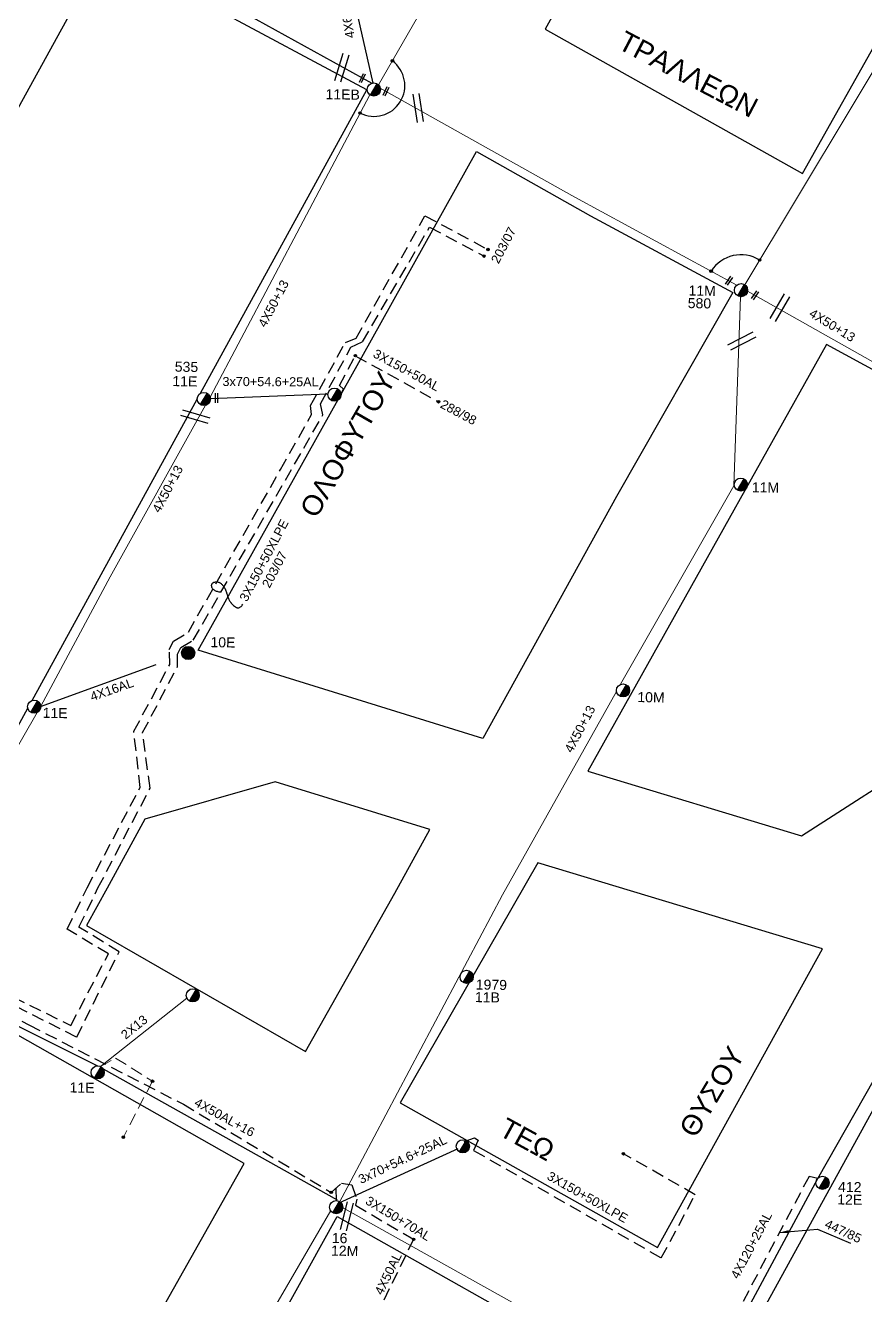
# Model space of a CAD drawing. Header units: millimetres. Extents: x 2875 to 4053, y 1200 to 1741.
# Drawn here: x 3641.3 to 3728, y 1283.3 to 1414.3 of the extents above; entities that cross this region are included whole.
import ezdxf

# ---------------------------------------------------------------- set-up
doc = ezdxf.new("R2010")
doc.units = ezdxf.units.MM
doc.linetypes.add('DASHED', pattern=[19.05, 12.7, -6.35])
doc.layers.add('Άγνωστα', color=7, linetype='Continuous', lineweight=5)
for name, color, linetype in [('Γέφυρες Εναέριου Δικτύου', 7, 'Continuous'), ('Γυμνά εναέρια ΧΤ και ΦΟΠ (3Φ)   4x50+16AL', 7, 'Continuous'), ('Επιγραφές - Σχήματα', 7, 'Continuous'), ('Καλώδια ΧΤ   3x150+50AL', 7, 'DASHED'), ('Καλώδια ΧΤ   3x150+50AL XLPE', 7, 'DASHED'), ('Καλώδια ΧΤ   3x150AL+50CU', 7, 'DASHED'), ('Καλώδια ΧΤ   4x6AL', 7, 'DASHED'), ('Μηχανική τομή', 7, 'Continuous'), ('Στύλος Ξύλινος', 7, 'Continuous'), ('Στύλος Ξύλινος @ 1', 7, 'Continuous'), ('Στύλος ΦΜ', 7, 'Continuous'), ('Στύλος ΦΜ @ 1', 7, 'Continuous'), ('Συνδέσεις', 7, 'Continuous'), ('Συνεστραμμένα ΧΤ   3x70+54.6+25 AL', 7, 'SYN_LINE'), ('Συνεστραμμένα ΧΤ   4x120+25 AL', 7, 'SYN_LINE'), ('Τομή', 7, 'Continuous'), ('Υπόβαθρο ΔΕΗ', 7, 'Continuous'), ('Υπόγεια καλώδια Δικτύου ΧΤ και Παρ. ΧΤ - 3X150+70 AL', 7, 'DASHED'), ('Υπόγεια καλώδια Παροχών ΧΤ   4x16AL', 7, 'DASHED'), ('Υπόγεια καλώδια Παροχών ΧΤ   4x50AL', 7, 'DASHED')]:
    doc.layers.add(name, color=color, linetype=linetype)
doc.styles.get("Standard").update_dxf_attribs({"font": 'ARIAL.TTF'})
doc.linetypes.add('SYN_LINE', pattern='A,0.5,-0.0001,["/\\/\\/\\/",Standard,S=0.1,R=0,X=0,Y=-0.05],-0.25', length=0.7501)
doc.dimstyles.new('ISO-25', dxfattribs={"dimtxt": 2.5, "dimasz": 1, "dimexe": 1.25, "dimexo": 0.625, "dimtad": 1, "dimtxsty": 'Standard', "dimcen": 2.5, "dimadec": 0, "dimazin": 0, "dimtfac": 1, "dimtmove": 0, "dimatfit": 3, "dimfxl": 1.25, "dimarcsym": 0})

# ---------------------------------------------------------------- blocks, each defined once
blk = doc.blocks.new('_ΣΥΝΔΕΣΗ')
at = {"layer": 'Συνδέσεις', "linetype": 'SYN_LINE', "ltscale": 40}
blk.add_hatch(color=256, dxfattribs=at).paths.add_polyline_path([(0.5, -0.01, 1), (-0.5, -0.01, 1)])
at = {"layer": 'Συνδέσεις'}
blk.add_circle((0, -0.01), 0.5, dxfattribs=at)
blk = doc.blocks.new('ΥΠΑΡΧΩΝ ΤΣΙΜΕΝΤΕΝΙΟΣ ΣΤΥΛΟΣ')
at = {"layer": 'Στύλος ΦΜ'}
blk.add_hatch(color=256, dxfattribs=at).paths.add_polyline_path([(-1.29, -2.28, 0.574793), (2.62, 0, 0.268822), (1.3, 2.27)])
blk.add_line((-1.29, -2.28), (1.3, 2.27), dxfattribs=at)
blk.add_circle((0, 0), 2.62, dxfattribs=at)
at = {"layer": 'Στύλος ΦΜ', "flags": 4}
for tag, p in [('ΑΡΙΘΜΟΣ', (-4.68, 8.05)), ('ΤΥΠΟΣ', (-4.91, 3.03))]:
    blk.add_attdef(tag, p, '', height=4, dxfattribs=at)
blk = doc.blocks.new('ΤΟΜΗ')
at = {"layer": 'Τομή', "ltscale": 40}
for p, q in [((-5.68, 0), (5.68, 0)), ((5.68, -2.33), (-5.68, -2.33))]:
    blk.add_line(p, q, dxfattribs=at)
blk = doc.blocks.new('ΥΠΑΡΧΩΝ ΞΥΛΙΝΟΣ ΣΤΥΛΟΣ')
at = {"layer": 'Στύλος Ξύλινος'}
h = blk.add_hatch(color=7, dxfattribs=at)
h.paths.add_polyline_path([(-2.62, 0, 0.270008), (-1.29, -2.28), (1.3, 2.27, 0.576266)])
h.paths.add_polyline_path([(-1.29, -2.28, 0.574793), (2.62, 0, 0.268822), (1.3, 2.27)])
at = {"layer": 'Στύλος Ξύλινος', "color": 7}
blk.add_line((-1.29, -2.28), (1.3, 2.27), dxfattribs=at)
blk.add_circle((0, 0), 2.62, dxfattribs=at)
at = {"layer": 'Στύλος Ξύλινος', "flags": 4}
for tag, p in [('ΑΡΙΘΜΟΣ', (-4.91, 8.6)), ('ΤΥΠΟΣ', (-4.85, 3.39))]:
    blk.add_attdef(tag, p, '', height=4, dxfattribs=at)
blk = doc.blocks.new('ΜΗΧΑΝΙΚΗ ΤΟΜΗ')
at = {"layer": 'Μηχανική τομή', "ltscale": 40}
for p, q in [((-1.89, 0.78), (1.89, 0.78)), ((1.89, 0), (-1.89, 0))]:
    blk.add_line(p, q, dxfattribs=at)

msp = doc.modelspace()

# ---------------------------------------------------------------- linework, layer by layer
at = {"layer": 'Άγνωστα', "color": 2}
for points in [[(3677.738, 1408.127), (3687.923, 1425.822)], [(3676.827, 1407.126), (3669.949, 1394.086), (3660.351, 1375.94)]]:
    msp.add_lwpolyline(points, dxfattribs=at)
at = {"layer": 'Άγνωστα', "color": 85}
for points in [[(3715.544, 1387.512), (3731.94, 1414.824)], [(3677.911, 1407.813), (3697.99, 1396.561), (3714.722, 1387.484)]]:
    msp.add_lwpolyline(points, dxfattribs=at)
at = {"layer": 'Άγνωστα', "color": 1}
for points in [[(3702.723, 1346.314), (3714.42, 1366.777), (3715.101, 1386.283)], [(3673.68, 1292.825), (3690.53, 1324.592), (3702.302, 1345.572)], [(3673.96, 1292.377), (3709.729, 1272.398)]]:
    msp.add_lwpolyline(points, dxfattribs=at)
at = {"layer": 'Άγνωστα', "color": 173}
msp.add_lwpolyline([(3715.824, 1386.875), (3729.32, 1379.246), (3730.837, 1379.054), (3750.379, 1367.655)], dxfattribs=at)
at = {"layer": 'Άγνωστα', "color": 27}
for points in [[(3659.886, 1375.088), (3650.051, 1357.39), (3642.88, 1344.051)], [(3642.518, 1343.404), (3632.246, 1325.589)]]:
    msp.add_lwpolyline(points, dxfattribs=at)
at = {"layer": 'Άγνωστα', "color": 133}
for points in [[(3649.027, 1306.908), (3657.95, 1313.938)], [(3662.818, 1274.823), (3672.827, 1292.038)]]:
    msp.add_lwpolyline(points, dxfattribs=at)
at = {"layer": 'Άγνωστα', "color": 133, "linetype": 'DASHED', "ltscale": 0.1}
msp.add_lwpolyline([(3649.043, 1306.9), (3650.607, 1307.765), (3654.409, 1305.377), (3651.405, 1299.606)], dxfattribs=at)
at = {"layer": 'Γέφυρες Εναέριου Δικτύου'}
for centre, radius, start, end in [((3677.273, 1408.062), 3.178, 242.94461, 53.38505), ((3715.152, 1386.958), 3.657, 58.22788, 147.48985)]:
    msp.add_arc(centre, radius, start, end, dxfattribs=at)
at = {"layer": 'Γυμνά εναέρια ΧΤ και ΦΟΠ (3Φ)   4x50+16AL', "color": 30}
msp.add_lwpolyline([(3641.48, 1427.931), (3651.116, 1422.652), (3677.039, 1408.298)], dxfattribs=at)
at = {"layer": 'Γυμνά εναέρια ΧΤ και ΦΟΠ (3Φ)   4x50+16AL', "color": 1, "linetype": 'DASHED', "ltscale": 0.1}
msp.add_lwpolyline([(3592.421, 1310.798), (3587.386, 1313.445), (3594.3, 1326.238), (3599.219, 1334.565), (3616.463, 1325.859), (3628.177, 1319.812), (3628.895, 1318.948), (3629.05, 1317.653), (3641.661, 1311.184), (3657.598, 1303), (3672.85, 1293.913), (3672.85, 1293.913)], dxfattribs=at)
at = {"layer": 'Γυμνά εναέρια ΧΤ και ΦΟΠ (3Φ)   4x50+16AL', "color": 133}
for points in [[(3627.924, 1317.129), (3640.699, 1310.974), (3648.732, 1306.966)], [(3649.326, 1306.648), (3673.473, 1293.136)]]:
    msp.add_lwpolyline(points, dxfattribs=at)
at = {"layer": 'Επιγραφές - Σχήματα'}
msp.add_lwpolyline([(3661.468, 1355.81), (3661.378, 1355.817), (3661.287, 1355.829), (3661.197, 1355.847), (3661.108, 1355.87), (3661.022, 1355.898), (3660.941, 1355.931), (3660.865, 1355.968), (3660.797, 1356.009), (3660.736, 1356.055), (3660.684, 1356.103), (3660.639, 1356.154), (3660.602, 1356.207), (3660.572, 1356.26), (3660.548, 1356.312), (3660.53, 1356.364), (3660.519, 1356.413), (3660.513, 1356.459), (3660.512, 1356.503), (3660.515, 1356.543), (3660.522, 1356.581), (3660.532, 1356.616), (3660.546, 1356.649), (3660.561, 1356.679), (3660.578, 1356.706), (3660.596, 1356.731), (3660.615, 1356.754), (3660.636, 1356.774), (3660.659, 1356.793), (3660.685, 1356.809), (3660.713, 1356.824), (3660.744, 1356.836), (3660.778, 1356.847), (3660.816, 1356.856), (3660.857, 1356.863), (3660.901, 1356.869), (3660.946, 1356.873), (3660.993, 1356.874), (3661.04, 1356.874), (3661.087, 1356.871), (3661.133, 1356.866), (3661.178, 1356.859), (3661.222, 1356.849), (3661.265, 1356.835), (3661.308, 1356.817), (3661.352, 1356.794), (3661.397, 1356.767), (3661.442, 1356.733), (3661.489, 1356.693), (3661.538, 1356.647), (3661.588, 1356.595), (3661.639, 1356.538), (3661.688, 1356.479), (3661.735, 1356.418), (3661.78, 1356.356), (3661.822, 1356.296), (3661.858, 1356.237), (3661.89, 1356.182), (3661.916, 1356.13), (3661.939, 1356.081), (3661.958, 1356.033), (3661.975, 1355.988), (3661.991, 1355.943), (3662.005, 1355.899), (3662.019, 1355.855), (3662.033, 1355.812), (3662.048, 1355.767), (3662.063, 1355.723), (3662.078, 1355.679), (3662.093, 1355.635), (3662.108, 1355.591), (3662.123, 1355.546), (3662.137, 1355.503), (3662.151, 1355.459), (3662.165, 1355.415), (3662.179, 1355.372), (3662.194, 1355.327), (3662.209, 1355.282), (3662.226, 1355.237), (3662.244, 1355.19), (3662.264, 1355.141), (3662.287, 1355.091), (3662.312, 1355.04), (3662.338, 1354.989), (3662.366, 1354.938), (3662.394, 1354.887), (3662.424, 1354.838), (3662.454, 1354.791), (3662.484, 1354.747), (3662.514, 1354.706), (3662.544, 1354.667), (3662.573, 1354.631), (3662.603, 1354.598), (3662.632, 1354.566), (3662.662, 1354.536), (3662.691, 1354.507), (3662.72, 1354.48), (3662.75, 1354.453), (3662.779, 1354.427), (3662.808, 1354.403), (3662.838, 1354.378), (3662.868, 1354.355), (3662.899, 1354.333), (3662.929, 1354.312), (3662.961, 1354.292), (3662.993, 1354.273), (3663.025, 1354.255), (3663.06, 1354.24), (3663.096, 1354.227), (3663.135, 1354.217), (3663.176, 1354.211), (3663.221, 1354.208), (3663.269, 1354.21), (3663.322, 1354.217), (3663.377, 1354.232), (3663.435, 1354.256), (3663.495, 1354.291), (3663.554, 1354.34), (3663.613, 1354.404), (3663.67, 1354.487), (3663.725, 1354.59)], dxfattribs=at)
at = {"layer": 'Επιγραφές - Σχήματα', "color": 1}
msp.add_lwpolyline([(3673.341, 1294.374), (3673.376, 1292.999)], dxfattribs=at)
at = {"layer": 'Καλώδια ΧΤ   3x150+50AL', "color": 2, "ltscale": 0.1}
msp.add_lwpolyline([(3673.859, 1376.31), (3673.888, 1376.307), (3674.117, 1376.757), (3673.703, 1377.118), (3675.342, 1380.204), (3683.921, 1375.445)], dxfattribs=at)
at = {"layer": 'Καλώδια ΧΤ   3x150+50AL', "color": 233, "ltscale": 0.1, "true_color": 0xd2798f}
msp.add_lwpolyline([(3590.441, 1308.516), (3589.509, 1308.775), (3581.425, 1313.245), (3589.051, 1326.328), (3595.773, 1338.141), (3619.97, 1325.799), (3631.474, 1319.917), (3627.756, 1313.239), (3635.198, 1309.271), (3638.301, 1314.896), (3645.968, 1311.133), (3649.863, 1318.506), (3645.611, 1321.054), (3647.661, 1325.325), (3653.135, 1335.668), (3652.483, 1341.471), (3656.196, 1348.366)], dxfattribs=at)
at = {"layer": 'Καλώδια ΧΤ   3x150+50AL XLPE', "color": 233, "ltscale": 0.1, "true_color": 0xd2798f}
msp.add_lwpolyline([(3656.196, 1348.366), (3656.144, 1349.918), (3656.588, 1350.747), (3658.122, 1351.707), (3667.618, 1368.466), (3670.83, 1374.143), (3670.72, 1375.063), (3674.32, 1381.58), (3675.434, 1381.999), (3682.525, 1394.647), (3689.03, 1391.15)], dxfattribs=at)
at = {"layer": 'Καλώδια ΧΤ   3x150+50AL XLPE', "color": 233, "linetype": 'DASHED', "ltscale": 0.1, "true_color": 0xd2798f}
msp.add_lwpolyline([(3638.599, 1313.961), (3646.585, 1309.93), (3650.968, 1318.725), (3646.821, 1321.278), (3648.783, 1325.306), (3654.164, 1335.613), (3653.386, 1341.332), (3657.005, 1348.153), (3656.993, 1349.429), (3657.34, 1350.118), (3658.619, 1350.859), (3671.995, 1374.102), (3671.755, 1375.238), (3674.886, 1381.093), (3676.083, 1381.647), (3682.996, 1393.463), (3688.622, 1390.469)], dxfattribs=at)
at = {"layer": 'Καλώδια ΧΤ   3x150+50AL XLPE', "color": 1, "linetype": 'DASHED', "ltscale": 0.1}
msp.add_lwpolyline([(3686.569, 1299.155), (3687.654, 1299.552), (3688.004, 1299.3), (3687.555, 1298.23), (3706.92, 1287.156), (3710.422, 1293.674), (3703.003, 1297.898)], dxfattribs=at)
at = {"layer": 'Καλώδια ΧΤ   3x150AL+50CU', "color": 27, "ltscale": 0.1}
msp.add_lwpolyline([(3723.063, 1295.336), (3722.167, 1295.56), (3715.201, 1282.354), (3732.705, 1272.665), (3733.319, 1271.411), (3734.31, 1270.419), (3735.771, 1270.297), (3736.236, 1270.841)], dxfattribs=at)
at = {"layer": 'Καλώδια ΧΤ   4x6AL', "color": 30, "linetype": 'Continuous', "ltscale": 0.1}
msp.add_lwpolyline([(3677.167, 1408.327), (3673.905, 1422.762)], dxfattribs=at)
at = {"layer": 'Συνεστραμμένα ΧΤ   3x70+54.6+25 AL', "color": 2, "linetype": 'SYN_LINE', "ltscale": 10}
msp.add_lwpolyline([(3660.378, 1375.804), (3672.519, 1376.281), (3672.519, 1376.281)], dxfattribs=at)
at = {"layer": 'Συνεστραμμένα ΧΤ   3x70+54.6+25 AL', "color": 1, "ltscale": 10}
msp.add_lwpolyline([(3673.68, 1292.825), (3685.95, 1298.421)], dxfattribs=at)
at = {"layer": 'Συνεστραμμένα ΧΤ   4x120+25 AL', "color": 27, "linetype": 'SYN_LINE', "ltscale": 10}
msp.add_lwpolyline([(3710.688, 1272.317), (3723.063, 1295.336), (3734.625, 1315.649), (3735.606, 1323.821), (3738.1, 1342.912)], dxfattribs=at)
at = {"layer": 'Υπόβαθρο ΔΕΗ'}
for points in [[(3748.53, 1488.297), (3739.037, 1493.636), (3718.925, 1457.293), (3708.327, 1437.995), (3694.922, 1413.869), (3721.486, 1399.01), (3730.12, 1414.314), (3741.503, 1433.428), (3754.807, 1456.679), (3767.21, 1477.79), (3748.967, 1488.051)], [(3659.364, 1376.328), (3676.527, 1407.621), (3649.54, 1422.102), (3605.738, 1342.627), (3632.878, 1328.039), (3641.545, 1343.841)], [(3641.987, 1344.647), (3659.026, 1375.712)], [(3679.981, 1303.14), (3706.538, 1288.217), (3723.556, 1319.013), (3694.177, 1327.899), (3679.981, 1303.14)], [(3765.407, 1255.375), (3717.584, 1282.041), (3735.66, 1314.947), (3782.52, 1286.461), (3765.407, 1255.375)], [(3618.875, 1217.215), (3663.873, 1296.889), (3638.162, 1311.443), (3593.336, 1230.744), (3618.875, 1217.215)], [(3630.6, 1214.162), (3673.473, 1291.434), (3699.925, 1276.497), (3662.557, 1213.942)]]:
    msp.add_lwpolyline(points, dxfattribs=at)
for points in [[(3687.854, 1401.278), (3699.617, 1394.624), (3714.296, 1386.731), (3702.292, 1365.671), (3688.509, 1340.709), (3659.107, 1349.826), (3677.002, 1381.852)], [(3749.842, 1367.312), (3723.985, 1381.374), (3699.353, 1337.342), (3721.407, 1330.692), (3734.569, 1339.131)], [(3679.435, 1324.782), (3683.031, 1331.341), (3667.065, 1336.269), (3653.611, 1332.396), (3649.74, 1325.29), (3647.6, 1321.451), (3670.187, 1308.455)]]:
    msp.add_lwpolyline(points, close=True, dxfattribs=at)
at = {"layer": 'Υπόγεια καλώδια Δικτύου ΧΤ και Παρ. ΧΤ - 3X150+70 AL', "color": 1, "ltscale": 0.1}
msp.add_lwpolyline([(3672.85, 1293.913), (3673.924, 1294.847), (3674.98, 1294.673), (3675.484, 1293.198), (3675.353, 1292.588), (3681.362, 1289.076)], dxfattribs=at)
at = {"layer": 'Υπόγεια καλώδια Παροχών ΧΤ   4x16AL', "color": 27}
msp.add_lwpolyline([(3642.862, 1344.019), (3658.096, 1349.546)], dxfattribs=at)
at = {"layer": 'Υπόγεια καλώδια Παροχών ΧΤ   4x50AL', "color": 1, "ltscale": 0.1}
msp.add_lwpolyline([(3681.362, 1289.076), (3678.077, 1282.389)], dxfattribs=at)

# ---------------------------------------------------------------- block references
at = {"layer": 'Μηχανική τομή'}
for p, xscale, yscale, zscale, rotation in [((3676.151, 1408.789), 0.2590415103701287, 0.2590415103701287, 0.2590415103701287, 65.35987703305835), ((3678.6, 1407.427), 0.2590415103701287, 0.2590415103701287, 0.2590415103701287, 65.35987703305835), ((3713.993, 1387.879), 0.2590415103700354, 0.2590415103700354, 0.2590415103700354, 56.30913265291139), ((3716.681, 1386.388), 0.2590415103701695, 0.2590415103701695, 0.2590415103701695, 56.52122770588505), ((3661.115, 1375.836), 0.2590415103701523, 0.2590415103701523, 0.2590415103701523, 90.5703113056846)]:
    msp.add_blockref('ΜΗΧΑΝΙΚΗ ΤΟΜΗ', p, dxfattribs=dict(at, xscale=xscale, yscale=yscale, zscale=zscale, rotation=rotation))
at = {"layer": 'Στύλος Ξύλινος @ 1', "ltscale": 40}
ref = msp.add_blockref('ΥΠΑΡΧΩΝ ΞΥΛΙΝΟΣ ΣΤΥΛΟΣ', (3658.095, 1349.547), dxfattribs=dict(at, xscale=0.2590415103700448, yscale=0.2590415103700448, zscale=0.2590415103700448, rotation=359.0199368875902))
ref.add_attrib('ΤΥΠΟΣ', '10E', (3660.382, 1350.146), dxfattribs={"layer": 'Στύλος Ξύλινος', "height": 1.0362, "rotation": 359.01994, "flags": 4})
at = {"layer": 'Στύλος ΦΜ @ 1', "ltscale": 40}
ref = msp.add_blockref('ΥΠΑΡΧΩΝ ΤΣΙΜΕΝΤΕΝΙΟΣ ΣΤΥΛΟΣ', (3677.252, 1407.654), dxfattribs=dict(at, xscale=0.2590415103700448, yscale=0.2590415103700448, zscale=0.2590415103700448, rotation=359.0199368875902))
ref.add_attrib('ΤΥΠΟΣ', '11EB', (3672.263, 1406.664), dxfattribs={"layer": 'Στύλος ΦΜ', "height": 1.0362, "rotation": 359.01994, "flags": 4})
ref = msp.add_blockref('ΥΠΑΡΧΩΝ ΤΣΙΜΕΝΤΕΝΙΟΣ ΣΤΥΛΟΣ', (3715.151, 1386.959), dxfattribs=dict(at, xscale=0.2590415103700448, yscale=0.2590415103700448, zscale=0.2590415103700448, rotation=359.0199368875902))
ref.add_attrib('ΤΥΠΟΣ', '580', (3709.643, 1385.116), dxfattribs={"layer": 'Στύλος ΦΜ', "height": 1.0362, "rotation": 359.01994, "flags": 4})
ref.add_attrib('ΑΡΙΘΜΟΣ', '11M', (3709.726, 1386.417), dxfattribs={"layer": 'Στύλος ΦΜ', "height": 1.0362, "rotation": 359.01994, "flags": 4})
ref = msp.add_blockref('ΥΠΑΡΧΩΝ ΤΣΙΜΕΝΤΕΝΙΟΣ ΣΤΥΛΟΣ', (3659.703, 1375.741), dxfattribs=dict(at, xscale=0.2590415103700448, yscale=0.2590415103700448, zscale=0.2590415103700448, rotation=359.0199368875902))
ref.add_attrib('ΤΥΠΟΣ', '11E', (3656.451, 1377.07), dxfattribs={"layer": 'Στύλος ΦΜ', "height": 1.0362, "rotation": 359.01994, "flags": 4})
ref.add_attrib('ΑΡΙΘΜΟΣ', '535', (3656.701, 1378.559), dxfattribs={"layer": 'Στύλος ΦΜ', "height": 1.0362, "rotation": 359.01994, "flags": 4})
at = {"layer": 'Στύλος ΦΜ @ 1', "ltscale": 40, "xscale": 0.2590415103700448, "yscale": 0.2590415103700448, "zscale": 0.2590415103700448, "rotation": 359.0199368875902}
for p in [(3673.191, 1376.191), (3658.562, 1314.231), (3686.435, 1298.662)]:
    msp.add_blockref('ΥΠΑΡΧΩΝ ΤΣΙΜΕΝΤΕΝΙΟΣ ΣΤΥΛΟΣ', p, dxfattribs=at)
at = {"layer": 'Στύλος ΦΜ @ 1', "ltscale": 40}
ref = msp.add_blockref('ΥΠΑΡΧΩΝ ΤΣΙΜΕΝΤΕΝΙΟΣ ΣΤΥΛΟΣ', (3715.123, 1366.911), dxfattribs=dict(at, xscale=0.2590415103700448, yscale=0.2590415103700448, zscale=0.2590415103700448, rotation=359.0199368875902))
ref.add_attrib('ΤΥΠΟΣ', '11M', (3716.261, 1366.124), dxfattribs={"layer": 'Στύλος ΦΜ', "height": 1.0362, "rotation": 359.01994, "flags": 4})
ref = msp.add_blockref('ΥΠΑΡΧΩΝ ΤΣΙΜΕΝΤΕΝΙΟΣ ΣΤΥΛΟΣ', (3702.971, 1345.684), dxfattribs=dict(at, xscale=0.2590415103700448, yscale=0.2590415103700448, zscale=0.2590415103700448, rotation=359.0199368875902))
ref.add_attrib('ΤΥΠΟΣ', '10M', (3704.443, 1344.48), dxfattribs={"layer": 'Στύλος ΦΜ', "height": 1.0362, "rotation": 359.01994, "flags": 4})
ref = msp.add_blockref('ΥΠΑΡΧΩΝ ΤΣΙΜΕΝΤΕΝΙΟΣ ΣΤΥΛΟΣ', (3642.203, 1344.004), dxfattribs=dict(at, xscale=0.2590415103700448, yscale=0.2590415103700448, zscale=0.2590415103700448, rotation=359.0199368875902))
ref.add_attrib('ΤΥΠΟΣ', '11E', (3643.064, 1342.858), dxfattribs={"layer": 'Στύλος ΦΜ', "height": 1.0362, "rotation": 359.01994, "flags": 4})
ref = msp.add_blockref('ΥΠΑΡΧΩΝ ΤΣΙΜΕΝΤΕΝΙΟΣ ΣΤΥΛΟΣ', (3686.83, 1316.135), dxfattribs=dict(at, xscale=0.2590415103700448, yscale=0.2590415103700448, zscale=0.2590415103700448, rotation=359.0199368875902))
ref.add_attrib('ΤΥΠΟΣ', '11B', (3687.68, 1313.536), dxfattribs={"layer": 'Στύλος ΦΜ', "height": 1.0362, "rotation": 359.01994, "flags": 4})
ref.add_attrib('ΑΡΙΘΜΟΣ', '1979', (3687.764, 1314.837), dxfattribs={"layer": 'Στύλος ΦΜ', "height": 1.0362, "rotation": 359.01994, "flags": 4})
ref = msp.add_blockref('ΥΠΑΡΧΩΝ ΤΣΙΜΕΝΤΕΝΙΟΣ ΣΤΥΛΟΣ', (3648.751, 1306.288), dxfattribs=dict(at, xscale=0.2590415103700448, yscale=0.2590415103700448, zscale=0.2590415103700448, rotation=359.0199368875902))
ref.add_attrib('ΤΥΠΟΣ', '11E', (3645.845, 1304.219), dxfattribs={"layer": 'Στύλος ΦΜ', "height": 1.0362, "rotation": 359.01994, "flags": 4})
ref = msp.add_blockref('ΥΠΑΡΧΩΝ ΤΣΙΜΕΝΤΕΝΙΟΣ ΣΤΥΛΟΣ', (3723.558, 1294.893), dxfattribs=dict(at, xscale=0.2590415103700448, yscale=0.2590415103700448, zscale=0.2590415103700448, rotation=359.0199368875902))
ref.add_attrib('ΤΥΠΟΣ', '12E', (3725.076, 1292.669), dxfattribs={"layer": 'Στύλος ΦΜ', "height": 1.0362, "rotation": 359.01994, "flags": 4})
ref.add_attrib('ΑΡΙΘΜΟΣ', '412', (3725.16, 1293.97), dxfattribs={"layer": 'Στύλος ΦΜ', "height": 1.0362, "rotation": 359.01994, "flags": 4})
ref = msp.add_blockref('ΥΠΑΡΧΩΝ ΤΣΙΜΕΝΤΕΝΙΟΣ ΣΤΥΛΟΣ', (3673.369, 1292.382), dxfattribs=dict(at, xscale=0.2590415103700448, yscale=0.2590415103700448, zscale=0.2590415103700448, rotation=359.0199368875902))
ref.add_attrib('ΤΥΠΟΣ', '12M', (3672.826, 1287.391), dxfattribs={"layer": 'Στύλος ΦΜ', "height": 1.0362, "rotation": 359.01994, "flags": 4})
ref.add_attrib('ΑΡΙΘΜΟΣ', '16', (3672.909, 1288.692), dxfattribs={"layer": 'Στύλος ΦΜ', "height": 1.0362, "rotation": 359.01994, "flags": 4})
at = {"layer": 'Συνδέσεις', "xscale": 0.2590415103700448, "yscale": 0.2590415103700448, "zscale": 0.2590415103700448, "rotation": 359.0199368875902}
for p in [(3679.17, 1410.617), (3675.829, 1405.235), (3689.034, 1391.162), (3688.626, 1390.481), (3717.079, 1390.07), (3712.07, 1388.926), (3675.345, 1380.216), (3683.924, 1375.457), (3654.409, 1305.377), (3651.405, 1299.606), (3703.003, 1297.898), (3672.85, 1293.913), (3681.362, 1289.076)]:
    msp.add_blockref('_ΣΥΝΔΕΣΗ', p, dxfattribs=at)
at = {"layer": 'Τομή'}
for p, xscale, yscale, zscale, rotation in [((3673.654, 1409.984), 0.2590415103699749, 0.2590415103699749, 0.2590415103699749, 73.15522111867608), ((3682.121, 1405.801), 0.2590415103701039, 0.2590415103701039, 0.2590415103701039, 278.7077366882218), ((3718.898, 1385.309), 0.2590415103700743, 0.2590415103700743, 0.2590415103700743, 60.04087714473118), ((3715.103, 1381.994), 0.2590415103700566, 0.2590415103700566, 0.2590415103700566, 27.24328147618451), ((3658.902, 1374.21), 0.2590415103700454, 0.2590415103700454, 0.2590415103700454, 343.9542410069433), ((3674.765, 1291.371), 0.2590415103700634, 0.2590415103700634, 0.2590415103700634, 255.8437105479715)]:
    msp.add_blockref('ΤΟΜΗ', p, dxfattribs=dict(at, xscale=xscale, yscale=yscale, zscale=zscale, rotation=rotation))

# ---------------------------------------------------------------- texts
at = {"layer": 'Άγνωστα', "color": 7, "char_height": 0.9325, "width": 87.23055, "attachment_point": 1}
for s, insert, rotation in [('4X50+13', (3665.253, 1383.48), 62.2504), ('4X50+13', (3722.573, 1385.115), 328.54955), ('4X50+13', (3654.328, 1364.356), 62.2504), ('4X50+13', (3696.881, 1339.597), 62.2504), ('2X13', (3651.048, 1310.369), 38.95444)]:
    msp.add_mtext(s, dxfattribs=dict(at, insert=insert, rotation=rotation))
at = {"layer": 'Γυμνά εναέρια ΧΤ και ΦΟΠ (3Φ)   4x50+16AL', "color": 7, "insert": (3659.082, 1303.712), "char_height": 0.9325, "width": 87.23055, "attachment_point": 1, "rotation": 331.26129}
msp.add_mtext('4X50AL+16', dxfattribs=at)
at = {"layer": 'Επιγραφές - Σχήματα', "char_height": 2.0723, "width": 20.52812, "attachment_point": 1}
for s, insert, rotation in [('ΤΡΑΛΛΕΩΝ', (3703.237, 1413.797), 332.35835), ('ΟΛΟΦΥΤΟΥ', (3669.512, 1364.349), 60.13736), ('ΘΥΣΟΥ', (3708.659, 1300.459), 59.26492), ('ΤΕΩ', (3690.999, 1301.696), 331.3114)]:
    msp.add_mtext(s, dxfattribs=dict(at, insert=insert, rotation=rotation))
at = {"layer": 'Επιγραφές - Σχήματα', "color": 7, "char_height": 0.9325, "width": 87.23055, "attachment_point": 1}
for s, insert, rotation in [('203/07', (3689.297, 1390.053), 62.2504), ('288/98', (3684.461, 1375.724), 331.83477), ('203/07', (3665.664, 1356.602), 62.2504), ('447/85', (3724.09, 1291.166), 335.13809)]:
    msp.add_mtext(s, dxfattribs=dict(at, insert=insert, rotation=rotation))
at = {"layer": 'Καλώδια ΧΤ   3x150+50AL', "color": 7, "insert": (3677.525, 1380.935), "char_height": 0.9325, "width": 87.23055, "attachment_point": 1, "rotation": 331.48166}
msp.add_mtext('3X150+50AL', dxfattribs=at)
at = {"layer": 'Καλώδια ΧΤ   3x150+50AL XLPE', "color": 7, "char_height": 0.93255, "width": 87.23055, "attachment_point": 1}
for insert, rotation in [((3663.331, 1355.198), 62.2504), ((3695.494, 1296.125), 330.46747)]:
    msp.add_mtext('3X150+50XLPE', dxfattribs=dict(at, insert=insert, rotation=rotation))
at = {"layer": 'Καλώδια ΧΤ   4x6AL', "color": 7, "insert": (3674.355, 1412.881), "char_height": 0.9325, "width": 87.23055, "attachment_point": 1, "rotation": 99.14011}
msp.add_mtext('4X6AL', dxfattribs=at)
at = {"layer": 'Συνεστραμμένα ΧΤ   3x70+54.6+25 AL', "color": 7, "char_height": 0.93255, "width": 87.23055, "attachment_point": 1}
for insert, rotation in [((3661.633, 1378.011), 359.78822), ((3675.527, 1295.61), 25.31978)]:
    msp.add_mtext('3x70+54.6+25AL', dxfattribs=dict(at, insert=insert, rotation=rotation))
at = {"layer": 'Συνεστραμμένα ΧΤ   4x120+25 AL', "color": 7, "insert": (3714.029, 1285.34), "char_height": 0.9325, "width": 87.23055, "attachment_point": 1, "rotation": 62.08942}
msp.add_mtext('4X120+25AL', dxfattribs=at)
at = {"layer": 'Υπόγεια καλώδια Δικτύου ΧΤ και Παρ. ΧΤ - 3X150+70 AL', "color": 7, "insert": (3676.777, 1293.583), "char_height": 0.9325, "width": 87.23055, "attachment_point": 1, "rotation": 328.76178}
msp.add_mtext('3X150+70AL', dxfattribs=at)
at = {"layer": 'Υπόγεια καλώδια Παροχών ΧΤ   4x16AL', "color": 7, "insert": (3647.871, 1345.444), "char_height": 0.9325, "width": 87.23055, "attachment_point": 1, "rotation": 19.31008}
msp.add_mtext('4X16AL', dxfattribs=at)
at = {"layer": 'Υπόγεια καλώδια Παροχών ΧΤ   4x50AL', "color": 7, "insert": (3677.287, 1283.656), "char_height": 0.9325, "width": 87.23055, "attachment_point": 1, "rotation": 63.84557}
msp.add_mtext('4X50AL', dxfattribs=at)

# ---------------------------------------------------------------- leaders
at = {"layer": 'Επιγραφές - Σχήματα'}
msp.add_leader([(3719.096, 1289.763), (3723.045, 1290.125), (3726.44, 1288.667)], dimstyle='ISO-25', override={"dimasz": 1, "dimgap": 0.625, "dimtad": 0}, dxfattribs=at)

doc.saveas('drawing.dxf')
